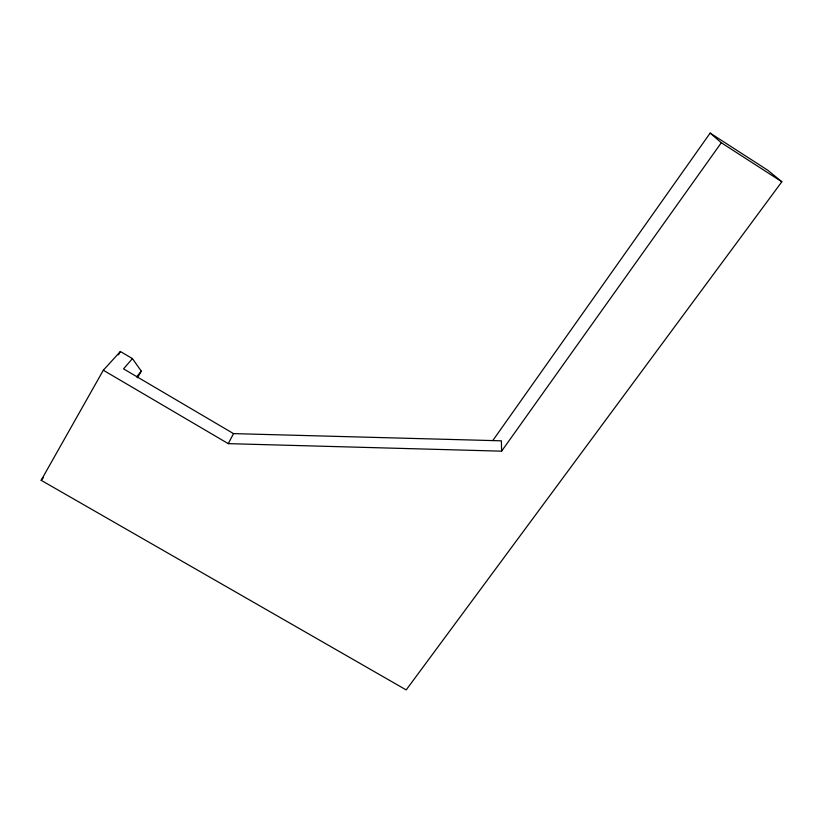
<?xml version="1.0" encoding="UTF-8"?>
<svg xmlns="http://www.w3.org/2000/svg" width="823" height="823" viewBox="0 0 823 823"><rect width="100%" height="100%" fill="white"/><g stroke="black" fill="none" stroke-linecap="round" stroke-linejoin="round"><path stroke-width="1.23" d="M228.259 443.638L233.537 433.618L501.392 440.819L501.598 451.169L228.259 443.638L103.317 370.237L41.15 480.303L406.192 689.911L781.85 181.77L767.838 170.279L710.146 133.089L492.74 440.634M118.481 354.847L120.384 351.493L132.431 358.602L141.309 371.142L137.472 377.798M501.598 451.169L721.308 142.749L710.146 133.089M136.597 376.893L141.309 371.142M41.15 480.303L43.537 477.453M132.431 358.602L123.543 368.869L233.537 433.618M103.317 370.237L120.384 351.493M721.308 142.749L781.85 181.77"/></g></svg>
